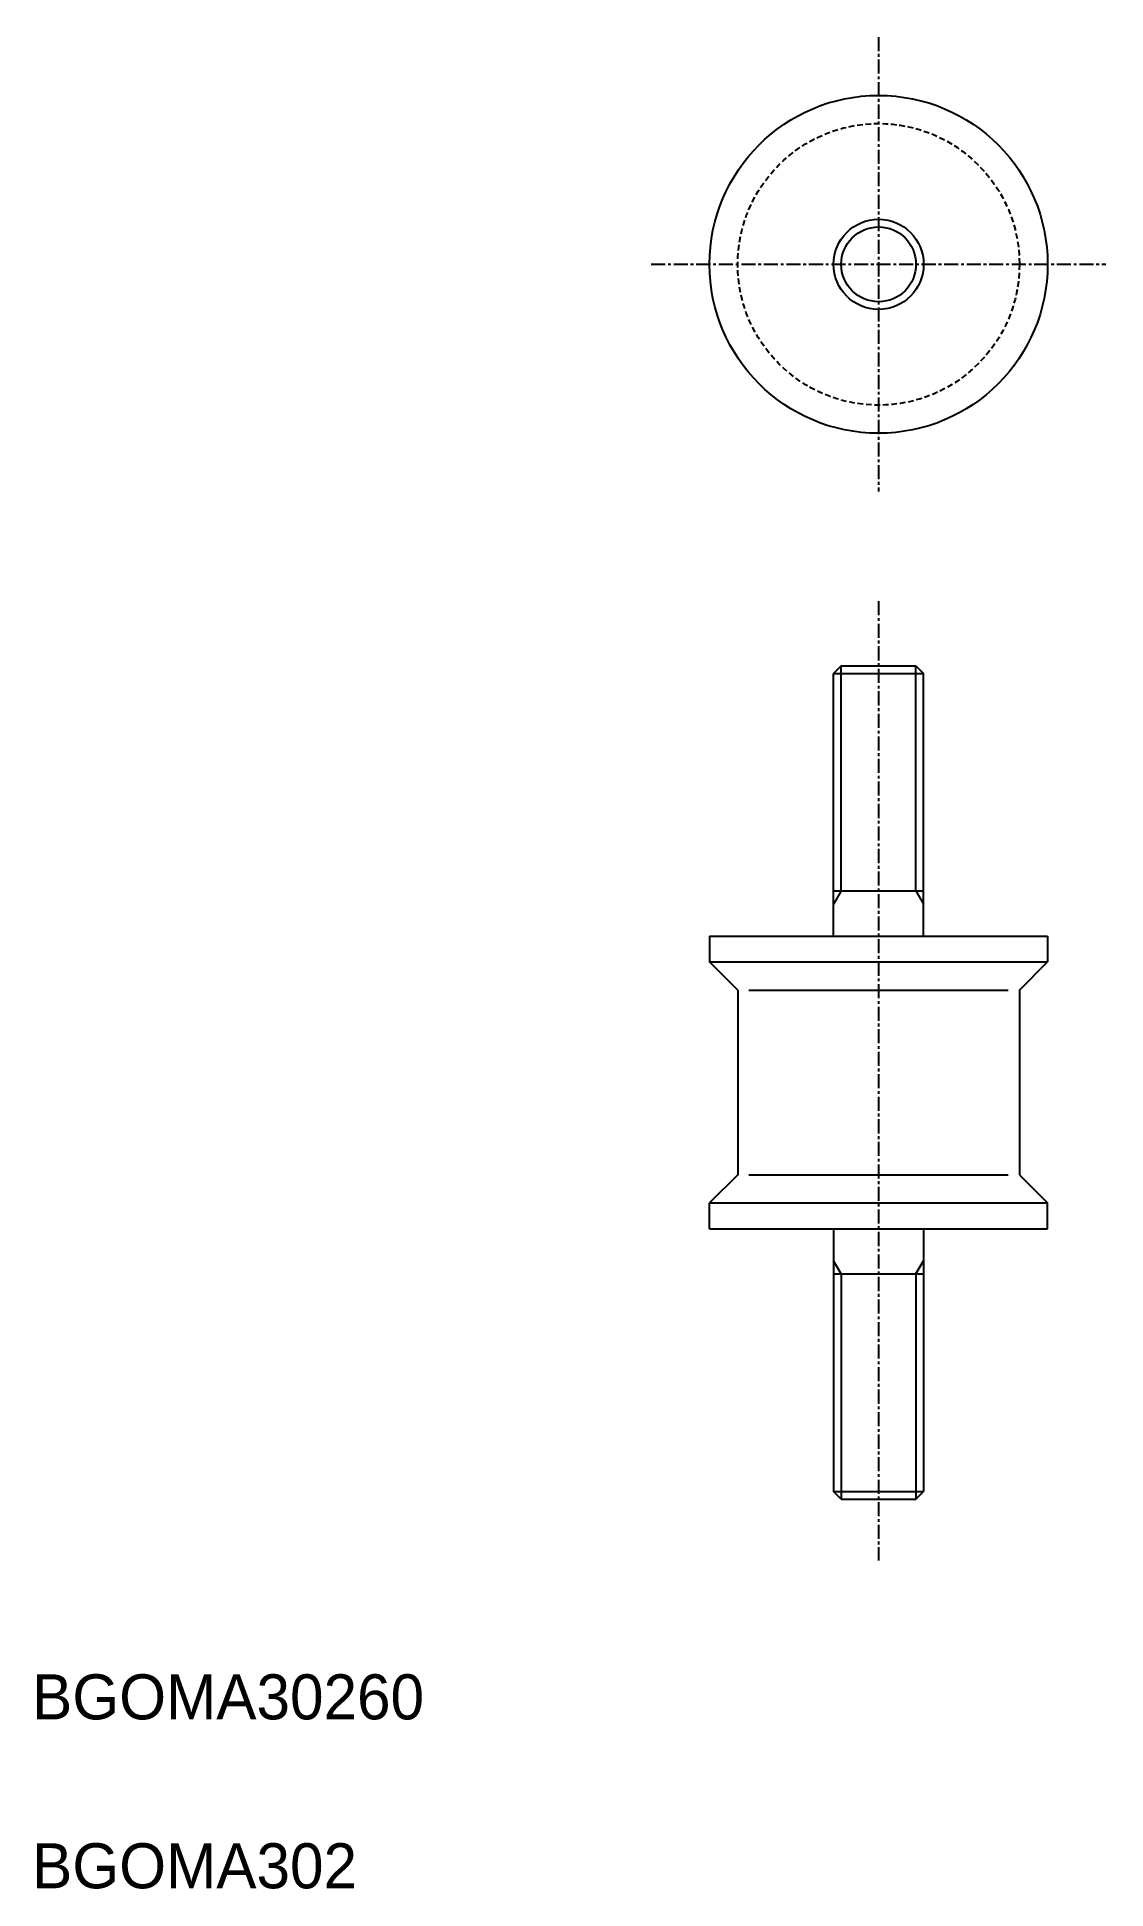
# Model space of a CAD drawing. Extents: x 10 to 105, y 10 to 174.
import ezdxf

# ---------------------------------------------------------------- set-up
doc = ezdxf.new("R2010")
doc.units = 0
doc.linetypes.add('CENTER', pattern=[2, 1.25, -0.25, 0.25, -0.25])
doc.linetypes.add('DASHED', pattern=[0.75, 0.5, -0.25])
doc.layers.get('0').update_dxf_attribs({"linetype": 'CONTINUOUS'})
doc.layers.add('CENTER', color=1, linetype='CENTER')

msp = doc.modelspace()

# ---------------------------------------------------------------- linework, layer by layer
at = {"color": 7, "linetype": 'CONTINUOUS'}
for p, q in [((81.79, 118.55), (81.12, 117.87)), ((81.79, 118.55), (88.44, 118.55)), ((88.44, 118.55), (89.12, 117.87)), ((81.12, 117.87), (89.12, 117.87)), ((81.12, 94.55), (81.12, 117.87)), ((89.12, 94.55), (89.12, 117.87)), ((81.12, 98.55), (89.12, 98.55)), ((70.12, 94.55), (100.12, 94.55)), ((70.12, 94.55), (70.12, 92.25)), ((85.12, 94.55), (85.12, 94.55)), ((100.12, 94.55), (100.12, 92.25)), ((70.12, 92.25), (100.12, 92.25)), ((72.62, 89.75), (70.12, 92.25)), ((97.62, 89.75), (100.12, 92.25)), ((72.62, 89.75), (72.62, 73.35)), ((73.62, 89.75), (96.62, 89.75)), ((97.62, 89.75), (97.62, 73.35)), ((72.62, 73.35), (70.12, 70.85)), ((73.62, 73.35), (96.62, 73.35)), ((97.62, 73.35), (100.12, 70.85)), ((70.12, 70.85), (100.12, 70.85)), ((70.12, 68.55), (70.12, 70.85)), ((100.12, 68.55), (100.12, 70.85)), ((70.12, 68.55), (100.12, 68.55)), ((77.62, 68.55), (77.62, 68.55)), ((81.12, 68.55), (81.12, 45.22)), ((85.12, 68.55), (85.12, 68.55)), ((89.12, 68.55), (89.12, 45.22)), ((81.12, 64.55), (89.12, 64.55)), ((81.12, 45.22), (89.12, 45.22)), ((81.79, 44.55), (81.12, 45.22)), ((81.79, 44.55), (88.44, 44.55)), ((88.44, 44.55), (89.12, 45.22))]:
    msp.add_line(p, q, dxfattribs=at)
at = {"color": 3, "linetype": 'CONTINUOUS'}
for p, q in [((81.79, 98.55), (81.79, 118.55)), ((88.44, 98.55), (88.44, 118.55)), ((81.79, 98.55), (81.12, 97.37)), ((88.44, 98.55), (89.12, 97.37)), ((81.79, 64.55), (81.12, 65.72)), ((81.79, 64.55), (81.79, 44.55)), ((88.44, 64.55), (89.12, 65.72)), ((88.44, 64.55), (88.44, 44.55))]:
    msp.add_line(p, q, dxfattribs=at)
at = {"color": 7, "linetype": 'CONTINUOUS'}
for radius in [15, 4]:
    msp.add_circle((85.12, 154.19), radius, dxfattribs=at)
at = {"color": 3, "linetype": 'DASHED'}
msp.add_circle((85.12, 154.19), 12.5, dxfattribs=at)
at = {"color": 3, "linetype": 'CONTINUOUS'}
msp.add_circle((85.12, 154.19), 3.32, dxfattribs=at)
at = {"layer": 'CENTER', "color": 1, "linetype": 'CENTER'}
for p, q in [((85.12, 174.37), (85.12, 134.01)), ((64.94, 154.19), (105.3, 154.19)), ((85.12, 124.28), (85.12, 39.1))]:
    msp.add_line(p, q, dxfattribs=at)

# ---------------------------------------------------------------- texts
at = {"color": 7, "linetype": 'CONTINUOUS'}
for s, p in [('BGOMA30260', (10, 25)), ('BGOMA302', (10, 10))]:
    msp.add_text(s, height=4, dxfattribs=at).set_placement(p)

doc.saveas('drawing.dxf')
